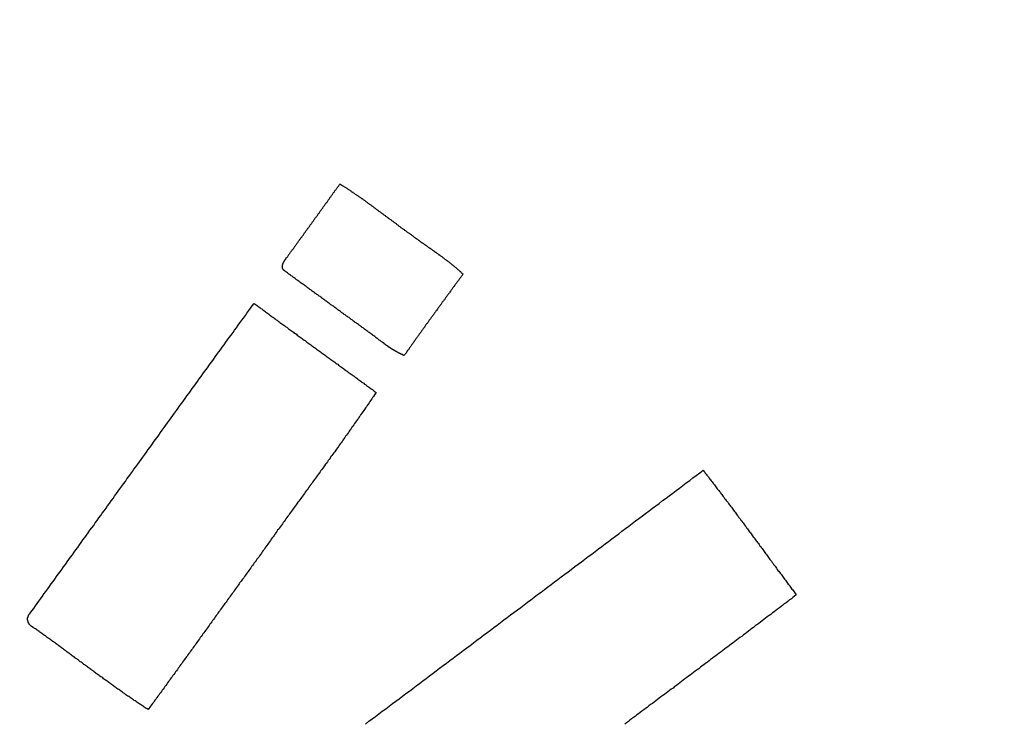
# Model space of a CAD drawing. Extents: x 0 to 712, y 0 to 505.
# Drawn here: x 208.7 to 229.75, y 463.92 to 478.81 of the extents above; entities that cross this region are included whole.
import ezdxf

# ---------------------------------------------------------------- set-up
doc = ezdxf.new("R2010")
doc.units = 0
doc.layers.add('GRAVIRANJE', color=3, linetype='CONTINUOUS')
doc.layers.add('IZREZ', color=7, linetype='CONTINUOUS')

msp = doc.modelspace()

# ---------------------------------------------------------------- linework, layer by layer
at = {"layer": 'GRAVIRANJE'}
for points in [[(216.972, 474.271), (216.981, 474.266), (216.989, 474.258), (216.998, 474.253), (217.007, 474.245), (217.016, 474.24), (217.024, 474.232), (217.033, 474.227), (217.042, 474.219), (217.05, 474.214), (217.059, 474.205), (217.068, 474.201), (217.077, 474.192), (217.09, 474.188), (217.098, 474.179), (217.107, 474.175), (217.116, 474.166), (217.124, 474.162), (217.133, 474.153), (217.142, 474.149), (217.151, 474.14), (217.159, 474.136), (217.168, 474.127), (217.177, 474.123), (217.185, 474.114), (217.194, 474.11), (217.203, 474.101), (217.212, 474.097), (217.22, 474.088), (217.229, 474.084), (217.242, 474.075), (217.251, 474.07), (217.259, 474.066), (217.268, 474.057), (217.277, 474.053), (217.286, 474.044), (217.294, 474.04), (217.303, 474.031), (217.312, 474.027), (217.32, 474.018), (217.329, 474.014), (217.338, 474.005), (217.347, 474.001), (217.36, 473.992), (217.368, 473.988), (217.377, 473.979), (217.386, 473.975), (217.394, 473.97), (217.403, 473.962), (217.412, 473.957), (217.421, 473.948), (217.429, 473.944), (217.438, 473.935), (217.447, 473.931), (217.455, 473.922), (217.464, 473.918), (217.477, 473.909), (217.486, 473.905), (217.495, 473.896), (217.503, 473.892), (217.512, 473.883), (217.521, 473.879), (217.53, 473.87), (217.538, 473.866), (217.547, 473.857), (217.556, 473.853), (217.564, 473.848), (217.573, 473.84), (217.582, 473.835), (217.591, 473.827), (217.599, 473.822), (217.608, 473.813), (217.621, 473.809), (217.63, 473.8), (217.638, 473.796), (217.647, 473.787), (217.656, 473.779), (217.665, 473.774), (217.673, 473.766), (217.682, 473.761), (217.691, 473.752), (217.699, 473.748), (217.708, 473.739), (217.717, 473.735), (217.726, 473.726), (217.734, 473.722), (217.743, 473.713), (217.752, 473.709), (217.76, 473.7), (217.769, 473.696), (217.778, 473.687), (217.787, 473.678), (217.795, 473.674), (217.804, 473.665), (217.813, 473.661), (217.821, 473.652), (217.83, 473.644), (217.839, 473.639), (217.848, 473.63), (217.856, 473.626), (217.865, 473.617), (217.874, 473.609), (217.882, 473.604), (217.891, 473.596), (217.9, 473.591), (217.908, 473.583), (217.917, 473.574), (217.926, 473.569), (217.935, 473.561), (217.943, 473.552), (217.948, 473.548), (217.956, 473.539), (217.965, 473.53), (217.974, 473.526), (217.983, 473.517), (217.991, 473.509), (218, 473.504), (218.009, 473.495), (218.017, 473.487), (218.026, 473.482), (218.035, 473.474), (218.039, 473.465), (218.048, 473.456), (218.057, 473.452), (218.065, 473.443), (218.074, 473.434), (218.083, 473.426), (218.07, 473.413), (218.061, 473.4), (218.052, 473.387), (218.044, 473.373), (218.03, 473.36), (218.022, 473.347), (218.013, 473.334), (218, 473.321), (217.991, 473.308), (217.983, 473.291), (217.974, 473.278), (217.961, 473.265), (217.952, 473.252), (217.943, 473.238), (217.93, 473.225), (217.922, 473.212), (217.913, 473.199), (217.904, 473.186), (217.891, 473.169), (217.882, 473.156), (217.874, 473.143), (217.861, 473.13), (217.852, 473.116), (217.843, 473.103), (217.834, 473.09), (217.821, 473.077), (217.813, 473.064), (217.804, 473.047), (217.795, 473.034), (217.782, 473.021), (217.773, 473.008), (217.765, 472.995), (217.752, 472.981), (217.743, 472.968), (217.734, 472.955), (217.726, 472.942), (217.712, 472.929), (217.704, 472.912), (217.695, 472.899), (217.686, 472.886), (217.673, 472.873), (217.665, 472.859), (217.656, 472.846), (217.643, 472.833), (217.634, 472.82), (217.625, 472.807), (217.617, 472.79), (217.604, 472.777), (217.595, 472.764), (217.586, 472.751), (217.577, 472.738), (217.564, 472.724), (217.556, 472.711), (217.547, 472.698), (217.538, 472.685), (217.525, 472.668), (217.516, 472.655), (217.508, 472.642), (217.499, 472.629), (217.486, 472.616), (217.477, 472.602), (217.469, 472.589), (217.46, 472.576), (217.447, 472.559), (217.438, 472.546), (217.429, 472.533), (217.421, 472.52), (217.408, 472.507), (217.399, 472.494), (217.39, 472.48), (217.381, 472.467), (217.368, 472.454), (217.36, 472.437), (217.351, 472.424), (217.342, 472.411), (217.329, 472.398), (217.32, 472.385), (217.312, 472.372), (217.303, 472.359), (217.29, 472.345), (217.281, 472.332), (217.273, 472.315), (217.264, 472.302), (217.251, 472.289), (217.242, 472.276), (217.233, 472.263), (217.225, 472.25), (217.212, 472.237), (217.203, 472.223), (217.194, 472.206), (217.185, 472.193), (217.177, 472.18), (217.164, 472.167), (217.155, 472.154), (217.146, 472.141), (217.137, 472.128), (217.124, 472.115), (217.116, 472.097), (217.107, 472.084), (217.098, 472.071), (217.085, 472.058), (217.077, 472.045), (217.068, 472.032), (217.059, 472.019), (217.05, 472.006), (217.037, 471.988), (217.029, 471.975), (217.02, 471.962), (217.011, 471.949), (216.998, 471.936), (216.989, 471.923), (216.981, 471.91), (216.972, 471.892), (216.963, 471.879), (216.95, 471.866), (216.941, 471.853), (216.933, 471.84), (216.924, 471.827), (216.915, 471.814), (216.902, 471.801), (216.894, 471.784), (216.885, 471.77), (216.876, 471.757), (216.867, 471.744), (216.854, 471.731), (216.846, 471.718), (216.837, 471.705), (216.833, 471.705), (216.828, 471.705), (216.824, 471.709), (216.824, 471.709), (216.819, 471.709), (216.815, 471.714), (216.811, 471.714), (216.806, 471.718), (216.802, 471.718), (216.802, 471.718), (216.798, 471.723), (216.793, 471.723), (216.789, 471.727), (216.785, 471.727), (216.78, 471.727), (216.78, 471.731), (216.776, 471.731), (216.772, 471.736), (216.767, 471.736), (216.763, 471.736), (216.763, 471.74), (216.759, 471.74), (216.754, 471.744), (216.75, 471.744), (216.745, 471.744), (216.741, 471.749), (216.741, 471.749), (216.737, 471.753), (216.732, 471.753), (216.728, 471.753), (216.724, 471.757), (216.724, 471.757), (216.719, 471.762), (216.715, 471.762), (216.711, 471.762), (216.706, 471.766), (216.706, 471.766), (216.702, 471.77), (216.698, 471.77), (216.693, 471.775), (216.689, 471.775), (216.689, 471.775), (216.684, 471.779), (216.68, 471.779), (216.676, 471.784), (216.676, 471.784), (216.671, 471.788), (216.667, 471.788), (216.663, 471.788), (216.658, 471.792), (216.658, 471.792), (216.654, 471.797), (216.65, 471.797), (216.645, 471.801), (216.645, 471.801), (216.641, 471.805), (216.637, 471.805), (216.632, 471.805), (216.628, 471.81), (216.628, 471.81), (216.623, 471.814), (216.619, 471.814), (216.615, 471.818), (216.615, 471.818), (216.61, 471.823), (216.606, 471.823), (216.602, 471.823), (216.602, 471.827), (216.597, 471.827), (216.593, 471.831), (216.589, 471.831), (216.584, 471.836), (216.584, 471.836), (216.58, 471.84), (216.576, 471.84), (216.571, 471.845), (216.571, 471.845), (216.567, 471.849), (216.562, 471.849), (216.558, 471.853), (216.558, 471.853), (216.554, 471.858), (216.549, 471.858), (216.545, 471.862), (216.545, 471.862), (216.541, 471.866), (216.536, 471.866), (216.532, 471.866), (216.532, 471.871), (216.528, 471.871), (216.523, 471.875), (216.519, 471.875), (216.519, 471.879), (216.515, 471.879), (216.51, 471.884), (216.506, 471.884), (216.506, 471.888), (216.502, 471.892), (216.497, 471.892), (216.493, 471.897), (216.493, 471.897), (216.488, 471.901), (216.484, 471.901), (216.484, 471.906), (216.48, 471.906), (216.475, 471.91), (216.471, 471.91), (216.471, 471.914), (216.467, 471.914), (216.462, 471.919), (216.458, 471.919), (216.458, 471.923), (216.454, 471.923), (216.449, 471.927), (216.445, 471.927), (216.445, 471.932), (216.441, 471.936), (216.436, 471.936), (216.436, 471.94), (216.432, 471.94), (216.427, 471.945), (216.423, 471.945), (216.423, 471.949), (216.419, 471.949), (216.414, 471.953), (216.414, 471.953), (216.41, 471.958), (216.393, 471.971), (216.375, 471.984), (216.358, 471.993), (216.345, 472.006), (216.327, 472.019), (216.31, 472.032), (216.292, 472.045), (216.279, 472.058), (216.262, 472.067), (216.245, 472.08), (216.227, 472.093), (216.214, 472.106), (216.197, 472.119), (216.179, 472.128), (216.162, 472.141), (216.144, 472.154), (216.131, 472.167), (216.114, 472.18), (216.096, 472.189), (216.079, 472.202), (216.066, 472.215), (216.048, 472.228), (216.031, 472.241), (216.014, 472.25), (215.996, 472.263), (215.983, 472.276), (215.966, 472.289), (215.948, 472.298), (215.931, 472.311), (215.913, 472.324), (215.9, 472.337), (215.883, 472.35), (215.866, 472.359), (215.848, 472.372), (215.831, 472.385), (215.818, 472.398), (215.8, 472.406), (215.783, 472.42), (215.765, 472.433), (215.752, 472.446), (215.735, 472.459), (215.717, 472.467), (215.7, 472.48), (215.683, 472.494), (215.67, 472.507), (215.652, 472.515), (215.635, 472.528), (215.617, 472.541), (215.6, 472.555), (215.587, 472.563), (215.569, 472.576), (215.552, 472.589), (215.534, 472.602), (215.517, 472.611), (215.504, 472.624), (215.487, 472.637), (215.469, 472.65), (215.452, 472.659), (215.434, 472.672), (215.421, 472.685), (215.404, 472.698), (215.386, 472.707), (215.369, 472.72), (215.352, 472.733), (215.338, 472.746), (215.321, 472.759), (215.304, 472.768), (215.286, 472.781), (215.269, 472.794), (215.256, 472.807), (215.238, 472.816), (215.221, 472.829), (215.203, 472.842), (215.186, 472.855), (215.173, 472.864), (215.156, 472.877), (215.138, 472.89), (215.121, 472.903), (215.103, 472.912), (215.09, 472.925), (215.073, 472.938), (215.055, 472.951), (215.038, 472.96), (215.025, 472.973), (215.007, 472.986), (214.99, 472.999), (214.973, 473.008), (214.955, 473.021), (214.942, 473.034), (214.925, 473.047), (214.907, 473.055), (214.89, 473.069), (214.872, 473.082), (214.859, 473.095), (214.842, 473.103), (214.824, 473.116), (214.807, 473.13), (214.79, 473.143), (214.777, 473.151), (214.759, 473.164), (214.742, 473.177), (214.724, 473.191), (214.711, 473.199), (214.694, 473.212), (214.676, 473.225), (214.659, 473.238), (214.641, 473.252), (214.628, 473.26), (214.611, 473.273), (214.594, 473.286), (214.576, 473.299), (214.559, 473.308), (214.546, 473.321), (214.528, 473.334), (214.511, 473.347), (214.493, 473.36), (214.48, 473.369), (214.463, 473.382), (214.445, 473.395), (214.428, 473.408), (214.411, 473.417), (214.398, 473.43), (214.38, 473.443), (214.363, 473.456), (214.345, 473.469), (214.332, 473.478), (214.315, 473.491), (214.31, 473.495), (214.31, 473.495), (214.306, 473.495), (214.302, 473.5), (214.302, 473.5), (214.297, 473.5), (214.297, 473.504), (214.293, 473.504), (214.293, 473.509), (214.289, 473.509), (214.289, 473.513), (214.289, 473.513), (214.284, 473.513), (214.284, 473.517), (214.28, 473.517), (214.28, 473.522), (214.28, 473.522), (214.276, 473.526), (214.276, 473.526), (214.276, 473.53), (214.271, 473.53), (214.271, 473.535), (214.271, 473.535), (214.267, 473.535), (214.267, 473.539), (214.267, 473.539), (214.267, 473.543), (214.267, 473.543), (214.263, 473.548), (214.263, 473.548), (214.263, 473.552), (214.263, 473.552), (214.263, 473.556), (214.263, 473.556), (214.258, 473.561), (214.258, 473.565), (214.258, 473.565), (214.258, 473.569), (214.258, 473.569), (214.258, 473.574), (214.258, 473.574), (214.258, 473.578), (214.258, 473.578), (214.258, 473.583), (214.258, 473.583), (214.258, 473.587), (214.258, 473.587), (214.258, 473.591), (214.258, 473.591), (214.258, 473.596), (214.258, 473.6), (214.258, 473.6), (214.258, 473.604), (214.258, 473.604), (214.258, 473.609), (214.263, 473.609), (214.263, 473.613), (214.263, 473.613), (214.263, 473.617), (214.263, 473.622), (214.263, 473.622), (214.263, 473.626), (214.263, 473.626), (214.267, 473.63), (214.267, 473.63), (214.267, 473.635), (214.267, 473.635), (214.267, 473.639), (214.271, 473.644), (214.271, 473.644), (214.271, 473.648), (214.271, 473.648), (214.271, 473.652), (214.276, 473.652), (214.276, 473.657), (214.276, 473.657), (214.276, 473.661), (214.28, 473.665), (214.28, 473.665), (214.28, 473.67), (214.28, 473.67), (214.284, 473.674), (214.284, 473.674), (214.284, 473.678), (214.284, 473.678), (214.289, 473.683), (214.289, 473.683), (214.289, 473.687), (214.293, 473.691), (214.293, 473.691), (214.293, 473.696), (214.297, 473.696), (214.297, 473.7), (214.297, 473.7), (214.297, 473.705), (214.302, 473.705), (214.302, 473.709), (214.302, 473.709), (214.306, 473.713), (214.306, 473.713), (214.306, 473.718), (214.31, 473.718), (214.31, 473.722), (214.31, 473.722), (214.315, 473.726), (214.315, 473.726), (214.315, 473.731), (214.319, 473.731), (214.319, 473.735), (214.319, 473.735), (214.324, 473.739), (214.324, 473.739), (214.324, 473.744), (214.324, 473.744), (214.328, 473.748), (214.328, 473.748), (214.328, 473.752), (214.332, 473.752), (214.332, 473.757), (214.332, 473.757), (214.337, 473.757), (214.337, 473.761), (214.337, 473.761), (214.341, 473.766), (214.341, 473.766), (214.341, 473.77), (214.341, 473.77), (214.35, 473.783), (214.363, 473.796), (214.371, 473.805), (214.38, 473.818), (214.389, 473.831), (214.398, 473.844), (214.406, 473.857), (214.415, 473.87), (214.424, 473.879), (214.432, 473.892), (214.441, 473.905), (214.45, 473.918), (214.459, 473.931), (214.467, 473.944), (214.476, 473.953), (214.485, 473.966), (214.498, 473.979), (214.506, 473.992), (214.515, 474.005), (214.524, 474.018), (214.533, 474.027), (214.541, 474.04), (214.55, 474.053), (214.559, 474.066), (214.567, 474.079), (214.576, 474.092), (214.585, 474.101), (214.594, 474.114), (214.602, 474.127), (214.611, 474.14), (214.62, 474.153), (214.628, 474.166), (214.641, 474.175), (214.65, 474.188), (214.659, 474.201), (214.668, 474.214), (214.676, 474.227), (214.685, 474.24), (214.694, 474.249), (214.702, 474.262), (214.711, 474.275), (214.72, 474.288), (214.729, 474.301), (214.737, 474.314), (214.746, 474.327), (214.755, 474.336), (214.763, 474.349), (214.772, 474.362), (214.781, 474.375), (214.79, 474.388), (214.798, 474.401), (214.811, 474.41), (214.82, 474.423), (214.829, 474.436), (214.838, 474.449), (214.846, 474.462), (214.855, 474.476), (214.864, 474.484), (214.872, 474.497), (214.881, 474.51), (214.89, 474.523), (214.899, 474.537), (214.907, 474.55), (214.916, 474.558), (214.925, 474.571), (214.933, 474.584), (214.942, 474.598), (214.951, 474.611), (214.959, 474.624), (214.968, 474.637), (214.977, 474.645), (214.986, 474.658), (214.999, 474.672), (215.007, 474.685), (215.016, 474.698), (215.025, 474.711), (215.034, 474.719), (215.042, 474.733), (215.051, 474.746), (215.06, 474.759), (215.068, 474.772), (215.077, 474.785), (215.086, 474.794), (215.095, 474.807), (215.103, 474.82), (215.112, 474.833), (215.121, 474.846), (215.129, 474.859), (215.138, 474.868), (215.147, 474.881), (215.156, 474.894), (215.164, 474.907), (215.173, 474.92), (215.182, 474.933), (215.19, 474.942), (215.203, 474.955), (215.212, 474.968), (215.221, 474.981), (215.23, 474.994), (215.238, 475.007), (215.247, 475.016), (215.256, 475.029), (215.264, 475.042), (215.273, 475.055), (215.282, 475.068), (215.291, 475.081), (215.299, 475.09), (215.308, 475.103), (215.317, 475.116), (215.325, 475.129), (215.334, 475.142), (215.343, 475.155), (215.352, 475.164), (215.36, 475.177), (215.369, 475.19), (215.378, 475.203), (215.386, 475.216), (215.395, 475.229), (215.404, 475.238), (215.413, 475.251), (215.426, 475.264), (215.434, 475.277), (215.443, 475.29), (215.452, 475.299), (215.46, 475.312), (215.469, 475.325), (215.478, 475.338), (215.491, 475.329), (215.5, 475.321), (215.513, 475.316), (215.526, 475.308), (215.539, 475.299), (215.552, 475.29), (215.561, 475.286), (215.574, 475.277), (215.587, 475.268), (215.6, 475.26), (215.609, 475.255), (215.622, 475.247), (215.635, 475.238), (215.648, 475.229), (215.656, 475.22), (215.67, 475.216), (215.683, 475.207), (215.696, 475.199), (215.704, 475.19), (215.717, 475.181), (215.73, 475.173), (215.744, 475.168), (215.752, 475.159), (215.765, 475.151), (215.778, 475.142), (215.787, 475.133), (215.8, 475.125), (215.813, 475.116), (215.826, 475.107), (215.835, 475.103), (215.848, 475.094), (215.861, 475.085), (215.87, 475.077), (215.883, 475.068), (215.896, 475.059), (215.909, 475.051), (215.918, 475.042), (215.931, 475.033), (215.944, 475.029), (215.953, 475.02), (215.966, 475.011), (215.979, 475.003), (215.988, 474.994), (216.001, 474.985), (216.014, 474.976), (216.022, 474.968), (216.035, 474.959), (216.048, 474.95), (216.057, 474.942), (216.07, 474.933), (216.083, 474.924), (216.092, 474.916), (216.105, 474.907), (216.118, 474.902), (216.127, 474.894), (216.14, 474.885), (216.153, 474.876), (216.162, 474.868), (216.175, 474.859), (216.188, 474.85), (216.197, 474.841), (216.21, 474.833), (216.223, 474.824), (216.231, 474.815), (216.245, 474.807), (216.258, 474.798), (216.266, 474.789), (216.279, 474.78), (216.292, 474.772), (216.301, 474.763), (216.314, 474.754), (216.327, 474.746), (216.336, 474.737), (216.349, 474.728), (216.362, 474.719), (216.371, 474.711), (216.384, 474.702), (216.397, 474.693), (216.406, 474.685), (216.419, 474.676), (216.432, 474.667), (216.441, 474.658), (216.454, 474.65), (216.467, 474.641), (216.475, 474.632), (216.488, 474.624), (216.497, 474.615), (216.51, 474.606), (216.523, 474.598), (216.532, 474.593), (216.545, 474.584), (216.558, 474.576), (216.567, 474.567), (216.58, 474.558), (216.593, 474.55), (216.602, 474.541), (216.615, 474.532), (216.628, 474.523), (216.637, 474.515), (216.65, 474.506), (216.663, 474.497), (216.671, 474.489), (216.684, 474.48), (216.698, 474.471), (216.706, 474.462), (216.719, 474.454), (216.732, 474.445), (216.741, 474.436), (216.754, 474.428), (216.767, 474.419), (216.776, 474.41), (216.789, 474.401), (216.802, 474.397), (216.811, 474.388), (216.824, 474.38), (216.837, 474.371), (216.846, 474.362), (216.859, 474.354), (216.872, 474.345), (216.88, 474.336), (216.894, 474.327), (216.907, 474.319), (216.915, 474.31), (216.928, 474.301), (216.941, 474.297), (216.95, 474.288), (216.963, 474.28)], [(213.679, 472.794), (213.701, 472.777), (213.722, 472.764), (213.74, 472.751), (213.762, 472.733), (213.783, 472.72), (213.801, 472.703), (213.823, 472.69), (213.844, 472.672), (213.862, 472.659), (213.884, 472.642), (213.901, 472.629), (213.923, 472.616), (213.945, 472.598), (213.962, 472.585), (213.984, 472.568), (214.006, 472.555), (214.023, 472.537), (214.045, 472.524), (214.067, 472.511), (214.084, 472.494), (214.106, 472.48), (214.127, 472.463), (214.145, 472.45), (214.167, 472.433), (214.188, 472.42), (214.206, 472.406), (214.228, 472.389), (214.249, 472.376), (214.267, 472.359), (214.289, 472.345), (214.31, 472.332), (214.328, 472.315), (214.35, 472.302), (214.371, 472.284), (214.389, 472.271), (214.411, 472.254), (214.432, 472.241), (214.45, 472.228), (214.472, 472.21), (214.493, 472.197), (214.511, 472.18), (214.533, 472.167), (214.554, 472.154), (214.572, 472.136), (214.594, 472.123), (214.615, 472.106), (214.633, 472.093), (214.655, 472.08), (214.676, 472.062), (214.694, 472.049), (214.716, 472.032), (214.737, 472.019), (214.755, 472.006), (214.777, 471.988), (214.798, 471.975), (214.816, 471.958), (214.838, 471.945), (214.859, 471.932), (214.877, 471.914), (214.899, 471.901), (214.92, 471.884), (214.938, 471.871), (214.959, 471.858), (214.981, 471.84), (215.003, 471.827), (215.02, 471.81), (215.042, 471.797), (215.064, 471.784), (215.081, 471.766), (215.103, 471.753), (215.125, 471.736), (215.142, 471.723), (215.164, 471.709), (215.186, 471.692), (215.203, 471.679), (215.225, 471.662), (215.247, 471.649), (215.264, 471.635), (215.286, 471.618), (215.308, 471.605), (215.325, 471.588), (215.347, 471.574), (215.369, 471.561), (215.386, 471.544), (215.408, 471.531), (215.43, 471.518), (215.447, 471.5), (215.469, 471.487), (215.491, 471.47), (215.508, 471.457), (215.53, 471.444), (215.552, 471.426), (215.569, 471.413), (215.591, 471.396), (215.613, 471.383), (215.63, 471.37), (215.652, 471.352), (215.674, 471.339), (215.691, 471.322), (215.713, 471.309), (215.735, 471.296), (215.752, 471.278), (215.774, 471.265), (215.796, 471.248), (215.813, 471.235), (215.835, 471.222), (215.857, 471.204), (215.874, 471.191), (215.896, 471.174), (215.918, 471.161), (215.935, 471.148), (215.957, 471.13), (215.979, 471.117), (215.996, 471.1), (216.018, 471.087), (216.04, 471.069), (216.057, 471.056), (216.079, 471.043), (216.101, 471.026), (216.118, 471.013), (216.14, 470.995), (216.162, 470.982), (216.179, 470.969), (216.201, 470.952), (216.223, 470.938), (216.24, 470.921), (216.223, 470.895), (216.205, 470.869), (216.184, 470.838), (216.166, 470.812), (216.149, 470.786), (216.131, 470.756), (216.109, 470.729), (216.092, 470.703), (216.075, 470.673), (216.053, 470.647), (216.035, 470.62), (216.018, 470.594), (215.996, 470.564), (215.979, 470.538), (215.961, 470.512), (215.94, 470.481), (215.922, 470.455), (215.905, 470.429), (215.883, 470.403), (215.866, 470.372), (215.848, 470.346), (215.826, 470.32), (215.809, 470.294), (215.787, 470.263), (215.77, 470.237), (215.752, 470.211), (215.73, 470.185), (215.713, 470.154), (215.691, 470.128), (215.674, 470.102), (215.656, 470.076), (215.635, 470.045), (215.617, 470.019), (215.595, 469.993), (215.578, 469.967), (215.561, 469.937), (215.539, 469.91), (215.521, 469.884), (215.5, 469.858), (215.482, 469.832), (215.46, 469.802), (215.443, 469.775), (215.426, 469.749), (215.404, 469.723), (215.386, 469.697), (215.365, 469.667), (215.347, 469.64), (215.325, 469.614), (215.308, 469.588), (215.286, 469.562), (215.269, 469.531), (215.251, 469.505), (215.23, 469.479), (215.212, 469.453), (215.19, 469.427), (215.173, 469.401), (215.151, 469.37), (215.134, 469.344), (215.112, 469.318), (215.095, 469.292), (215.073, 469.266), (215.055, 469.24), (215.034, 469.209), (215.016, 469.183), (214.994, 469.157), (214.977, 469.131), (214.959, 469.105), (214.938, 469.078), (214.92, 469.048), (214.899, 469.022), (214.881, 468.996), (214.859, 468.97), (214.842, 468.943), (214.82, 468.917), (214.803, 468.887), (214.781, 468.861), (214.763, 468.835), (214.742, 468.808), (214.724, 468.782), (214.702, 468.756), (214.685, 468.726), (214.663, 468.699), (214.646, 468.673), (214.624, 468.647), (214.607, 468.621), (214.585, 468.595), (214.567, 468.564), (214.55, 468.538), (214.528, 468.512), (214.511, 468.486), (214.489, 468.46), (214.472, 468.434), (214.45, 468.408), (214.432, 468.377), (214.411, 468.351), (214.393, 468.325), (214.371, 468.299), (214.354, 468.273), (214.332, 468.246), (214.315, 468.216), (214.293, 468.19), (214.276, 468.164), (214.258, 468.138), (214.236, 468.111), (214.219, 468.081), (214.197, 468.055), (214.18, 468.029), (214.158, 468.003), (214.141, 467.976), (214.119, 467.95), (214.101, 467.92), (214.084, 467.894), (214.062, 467.867), (214.045, 467.841), (214.023, 467.815), (214.006, 467.785), (213.984, 467.759), (213.966, 467.732), (213.949, 467.706), (213.927, 467.68), (213.91, 467.654), (213.888, 467.624), (213.87, 467.597), (213.849, 467.571), (213.831, 467.545), (213.814, 467.515), (213.792, 467.489), (213.775, 467.462), (213.757, 467.436), (213.735, 467.41), (213.718, 467.388), (213.701, 467.362), (213.679, 467.336), (213.661, 467.31), (213.644, 467.284), (213.627, 467.258), (213.605, 467.232), (213.587, 467.205), (213.57, 467.179), (213.548, 467.153), (213.531, 467.127), (213.513, 467.101), (213.492, 467.075), (213.474, 467.049), (213.457, 467.022), (213.439, 466.996), (213.417, 466.97), (213.4, 466.948), (213.383, 466.922), (213.361, 466.896), (213.343, 466.87), (213.326, 466.844), (213.309, 466.818), (213.287, 466.792), (213.269, 466.765), (213.252, 466.739), (213.23, 466.713), (213.213, 466.687), (213.195, 466.661), (213.174, 466.635), (213.156, 466.609), (213.139, 466.582), (213.121, 466.556), (213.099, 466.53), (213.082, 466.504), (213.065, 466.478), (213.043, 466.452), (213.025, 466.43), (213.008, 466.404), (212.991, 466.378), (212.969, 466.352), (212.951, 466.325), (212.934, 466.299), (212.912, 466.273), (212.895, 466.247), (212.877, 466.221), (212.86, 466.195), (212.838, 466.169), (212.821, 466.143), (212.803, 466.116), (212.781, 466.09), (212.764, 466.064), (212.747, 466.038), (212.725, 466.012), (212.707, 465.986), (212.69, 465.96), (212.673, 465.933), (212.651, 465.907), (212.633, 465.881), (212.616, 465.855), (212.594, 465.833), (212.577, 465.807), (212.559, 465.781), (212.542, 465.755), (212.52, 465.729), (212.503, 465.703), (212.485, 465.676), (212.463, 465.65), (212.446, 465.624), (212.429, 465.598), (212.411, 465.572), (212.389, 465.546), (212.372, 465.52), (212.355, 465.493), (212.333, 465.467), (212.315, 465.441), (212.298, 465.415), (212.276, 465.389), (212.259, 465.363), (212.241, 465.337), (212.224, 465.315), (212.202, 465.289), (212.185, 465.263), (212.167, 465.236), (212.146, 465.21), (212.128, 465.184), (212.111, 465.158), (212.089, 465.132), (212.071, 465.106), (212.054, 465.08), (212.037, 465.054), (212.015, 465.027), (211.997, 465.001), (211.98, 464.975), (211.958, 464.949), (211.941, 464.923), (211.923, 464.897), (211.902, 464.875), (211.884, 464.849), (211.867, 464.823), (211.845, 464.797), (211.828, 464.77), (211.81, 464.744), (211.788, 464.718), (211.771, 464.692), (211.753, 464.666), (211.736, 464.64), (211.714, 464.614), (211.697, 464.587), (211.679, 464.561), (211.658, 464.54), (211.64, 464.513), (211.623, 464.487), (211.601, 464.461), (211.584, 464.435), (211.566, 464.409), (211.544, 464.383), (211.527, 464.357), (211.51, 464.33), (211.488, 464.304), (211.47, 464.278), (211.453, 464.256), (211.431, 464.23), (211.414, 464.204), (211.396, 464.217), (211.374, 464.23), (211.357, 464.243), (211.335, 464.256), (211.318, 464.269), (211.296, 464.283), (211.279, 464.296), (211.257, 464.309), (211.239, 464.322), (211.218, 464.335), (211.2, 464.348), (211.178, 464.361), (211.161, 464.374), (211.144, 464.387), (211.122, 464.4), (211.104, 464.413), (211.083, 464.426), (211.065, 464.439), (211.043, 464.452), (211.026, 464.465), (211.009, 464.479), (210.987, 464.492), (210.969, 464.505), (210.948, 464.518), (210.93, 464.531), (210.913, 464.544), (210.891, 464.557), (210.874, 464.574), (210.852, 464.587), (210.834, 464.6), (210.817, 464.614), (210.795, 464.627), (210.778, 464.64), (210.756, 464.653), (210.739, 464.666), (210.721, 464.679), (210.699, 464.696), (210.682, 464.709), (210.664, 464.722), (210.643, 464.736), (210.625, 464.749), (210.603, 464.762), (210.586, 464.775), (210.569, 464.792), (210.547, 464.805), (210.529, 464.818), (210.512, 464.831), (210.49, 464.844), (210.473, 464.857), (210.455, 464.875), (210.434, 464.888), (210.416, 464.901), (210.394, 464.914), (210.377, 464.927), (210.36, 464.94), (210.338, 464.958), (210.32, 464.971), (210.303, 464.984), (210.281, 464.997), (210.264, 465.01), (210.246, 465.023), (210.225, 465.04), (210.207, 465.054), (210.19, 465.067), (210.168, 465.08), (210.15, 465.093), (210.133, 465.11), (210.111, 465.123), (210.094, 465.136), (210.076, 465.149), (210.055, 465.162), (210.037, 465.18), (210.02, 465.193), (209.998, 465.206), (209.981, 465.219), (209.963, 465.232), (209.941, 465.25), (209.924, 465.263), (209.907, 465.276), (209.885, 465.289), (209.867, 465.302), (209.85, 465.319), (209.828, 465.332), (209.811, 465.345), (209.793, 465.358), (209.771, 465.372), (209.754, 465.389), (209.737, 465.402), (209.715, 465.415), (209.697, 465.428), (209.68, 465.441), (209.658, 465.459), (209.641, 465.472), (209.623, 465.485), (209.602, 465.498), (209.584, 465.511), (209.567, 465.528), (209.545, 465.541), (209.528, 465.554), (209.51, 465.568), (209.488, 465.581), (209.471, 465.598), (209.454, 465.611), (209.432, 465.624), (209.414, 465.637), (209.397, 465.65), (209.375, 465.663), (209.358, 465.681), (209.336, 465.694), (209.318, 465.707), (209.301, 465.72), (209.279, 465.733), (209.262, 465.746), (209.244, 465.764), (209.223, 465.777), (209.205, 465.79), (209.188, 465.803), (209.166, 465.816), (209.149, 465.829), (209.127, 465.842), (209.109, 465.859), (209.092, 465.872), (209.07, 465.886), (209.053, 465.899), (209.035, 465.912), (209.014, 465.925), (208.996, 465.938), (208.992, 465.942), (208.987, 465.942), (208.987, 465.942), (208.983, 465.946), (208.983, 465.946), (208.979, 465.946), (208.974, 465.951), (208.974, 465.951), (208.97, 465.951), (208.966, 465.955), (208.966, 465.955), (208.961, 465.955), (208.961, 465.96), (208.957, 465.96), (208.957, 465.96), (208.953, 465.964), (208.948, 465.964), (208.948, 465.968), (208.944, 465.968), (208.944, 465.973), (208.939, 465.973), (208.939, 465.973), (208.935, 465.977), (208.935, 465.977), (208.931, 465.981), (208.931, 465.981), (208.926, 465.986), (208.926, 465.986), (208.922, 465.99), (208.922, 465.99), (208.918, 465.994), (208.918, 465.994), (208.913, 465.999), (208.913, 465.999), (208.909, 466.003), (208.909, 466.003), (208.909, 466.007), (208.905, 466.007), (208.905, 466.012), (208.9, 466.012), (208.9, 466.016), (208.9, 466.016), (208.896, 466.021), (208.896, 466.021), (208.896, 466.025), (208.892, 466.029), (208.892, 466.029), (208.892, 466.034), (208.887, 466.034), (208.887, 466.038), (208.887, 466.038), (208.883, 466.042), (208.883, 466.047), (208.883, 466.047), (208.883, 466.051), (208.879, 466.051), (208.879, 466.055), (208.879, 466.06), (208.879, 466.06), (208.874, 466.064), (208.874, 466.064), (208.874, 466.068), (208.874, 466.073), (208.874, 466.073), (208.87, 466.077), (208.87, 466.082), (208.87, 466.082), (208.87, 466.086), (208.87, 466.086), (208.87, 466.09), (208.87, 466.095), (208.865, 466.095), (208.865, 466.099), (208.865, 466.103), (208.865, 466.103), (208.865, 466.108), (208.865, 466.108), (208.865, 466.112), (208.865, 466.116), (208.865, 466.116), (208.865, 466.121), (208.865, 466.125), (208.865, 466.125), (208.865, 466.129), (208.865, 466.134), (208.865, 466.134), (208.865, 466.138), (208.865, 466.143), (208.865, 466.143), (208.865, 466.147), (208.87, 466.147), (208.87, 466.151), (208.87, 466.156), (208.87, 466.156), (208.87, 466.16), (208.87, 466.164), (208.87, 466.164), (208.874, 466.169), (208.874, 466.173), (208.874, 466.173), (208.874, 466.177), (208.874, 466.182), (208.879, 466.182), (208.879, 466.186), (208.879, 466.186), (208.883, 466.19), (208.883, 466.195), (208.883, 466.195), (208.883, 466.199), (208.887, 466.204), (208.887, 466.204), (208.887, 466.208), (208.892, 466.208), (208.892, 466.212), (208.896, 466.217), (208.896, 466.217), (208.896, 466.221), (208.9, 466.221), (208.9, 466.225), (208.905, 466.23), (208.905, 466.23), (208.909, 466.234), (208.909, 466.234), (208.913, 466.238), (208.913, 466.243), (208.918, 466.243), (208.918, 466.247), (208.957, 466.299), (208.996, 466.347), (209.031, 466.4), (209.07, 466.452), (209.105, 466.504), (209.144, 466.556), (209.179, 466.609), (209.218, 466.661), (209.253, 466.709), (209.292, 466.761), (209.332, 466.813), (209.366, 466.866), (209.406, 466.918), (209.44, 466.97), (209.48, 467.022), (209.514, 467.075), (209.554, 467.123), (209.593, 467.175), (209.628, 467.227), (209.667, 467.279), (209.702, 467.332), (209.741, 467.384), (209.776, 467.436), (209.815, 467.484), (209.85, 467.536), (209.889, 467.589), (209.928, 467.641), (209.963, 467.693), (210.002, 467.746), (210.037, 467.798), (210.076, 467.85), (210.111, 467.898), (210.15, 467.95), (210.185, 468.003), (210.225, 468.055), (210.264, 468.107), (210.299, 468.159), (210.338, 468.212), (210.373, 468.264), (210.412, 468.312), (210.447, 468.364), (210.486, 468.416), (210.525, 468.469), (210.56, 468.521), (210.599, 468.573), (210.634, 468.625), (210.673, 468.678), (210.708, 468.726), (210.747, 468.778), (210.782, 468.83), (210.821, 468.882), (210.86, 468.935), (210.895, 468.987), (210.935, 469.039), (210.969, 469.092), (211.009, 469.139), (211.043, 469.192), (211.083, 469.244), (211.117, 469.296), (211.157, 469.349), (211.196, 469.401), (211.231, 469.453), (211.27, 469.505), (211.305, 469.553), (211.344, 469.606), (211.379, 469.658), (211.418, 469.71), (211.457, 469.762), (211.492, 469.815), (211.531, 469.867), (211.566, 469.919), (211.605, 469.967), (211.64, 470.019), (211.679, 470.072), (211.714, 470.124), (211.753, 470.176), (211.793, 470.228), (211.828, 470.281), (211.867, 470.333), (211.902, 470.381), (211.941, 470.433), (211.976, 470.485), (212.015, 470.538), (212.054, 470.59), (212.089, 470.642), (212.128, 470.695), (212.163, 470.742), (212.202, 470.795), (212.237, 470.847), (212.276, 470.899), (212.315, 470.952), (212.35, 471.004), (212.389, 471.056), (212.424, 471.104), (212.463, 471.156), (212.498, 471.209), (212.538, 471.261), (212.577, 471.313), (212.612, 471.365), (212.651, 471.418), (212.686, 471.466), (212.725, 471.518), (212.764, 471.57), (212.799, 471.622), (212.838, 471.675), (212.873, 471.727), (212.912, 471.779), (212.947, 471.827), (212.986, 471.879), (213.025, 471.932), (213.06, 471.984), (213.099, 472.036), (213.134, 472.088), (213.174, 472.136), (213.213, 472.189), (213.248, 472.241), (213.287, 472.293), (213.322, 472.345), (213.361, 472.398), (213.4, 472.45), (213.435, 472.498), (213.474, 472.55), (213.509, 472.602), (213.548, 472.655), (213.583, 472.707), (213.622, 472.759), (213.661, 472.807)]]:
    msp.add_lwpolyline(points, close=True, dxfattribs=at)
msp.add_lwpolyline([(216.014, 463.899), (216.088, 463.956), (216.157, 464.008), (216.231, 464.06), (216.301, 464.117), (216.371, 464.169), (216.445, 464.222), (216.515, 464.274), (216.589, 464.33), (216.658, 464.383), (216.728, 464.435), (216.802, 464.492), (216.872, 464.544), (216.946, 464.596), (217.016, 464.653), (217.09, 464.705), (217.159, 464.757), (217.229, 464.814), (217.303, 464.866), (217.373, 464.918), (217.447, 464.975), (217.516, 465.027), (217.586, 465.08), (217.66, 465.136), (217.73, 465.189), (217.804, 465.241), (217.874, 465.297), (217.943, 465.35), (218.017, 465.402), (218.087, 465.459), (218.161, 465.511), (218.231, 465.563), (218.305, 465.62), (218.375, 465.672), (218.444, 465.724), (218.518, 465.781), (218.588, 465.833), (218.662, 465.886), (218.732, 465.942), (218.801, 465.994), (218.876, 466.047), (218.945, 466.103), (219.019, 466.156), (219.089, 466.208), (219.159, 466.264), (219.233, 466.317), (219.302, 466.369), (219.376, 466.426), (219.446, 466.478), (219.516, 466.53), (219.59, 466.587), (219.66, 466.639), (219.734, 466.691), (219.803, 466.748), (219.873, 466.8), (219.947, 466.853), (220.017, 466.909), (220.091, 466.961), (220.161, 467.014), (220.235, 467.07), (220.304, 467.123), (220.374, 467.175), (220.448, 467.232), (220.518, 467.284), (220.592, 467.336), (220.661, 467.393), (220.731, 467.445), (220.805, 467.497), (220.875, 467.554), (220.949, 467.606), (221.019, 467.658), (221.088, 467.715), (221.162, 467.767), (221.232, 467.82), (221.306, 467.876), (221.376, 467.928), (221.446, 467.981), (221.52, 468.037), (221.589, 468.09), (221.663, 468.146), (221.733, 468.199), (221.803, 468.251), (221.877, 468.307), (221.947, 468.36), (222.021, 468.412), (222.09, 468.469), (222.164, 468.521), (222.234, 468.573), (222.304, 468.63), (222.378, 468.682), (222.447, 468.734), (222.522, 468.791), (222.591, 468.843), (222.661, 468.896), (222.735, 468.952), (222.805, 469.004), (222.879, 469.057), (222.948, 469.113), (223.018, 469.166), (223.092, 469.218), (223.162, 469.274), (223.179, 469.253), (223.197, 469.231), (223.21, 469.213), (223.227, 469.192), (223.245, 469.17), (223.258, 469.153), (223.275, 469.131), (223.293, 469.109), (223.306, 469.087), (223.323, 469.07), (223.336, 469.048), (223.353, 469.026), (223.371, 469.009), (223.384, 468.987), (223.401, 468.965), (223.419, 468.943), (223.432, 468.926), (223.449, 468.904), (223.462, 468.882), (223.48, 468.861), (223.497, 468.843), (223.51, 468.821), (223.528, 468.8), (223.541, 468.782), (223.558, 468.76), (223.576, 468.739), (223.589, 468.717), (223.606, 468.699), (223.619, 468.678), (223.637, 468.656), (223.654, 468.634), (223.667, 468.617), (223.685, 468.595), (223.698, 468.573), (223.715, 468.551), (223.732, 468.534), (223.746, 468.512), (223.763, 468.49), (223.776, 468.469), (223.793, 468.447), (223.807, 468.429), (223.824, 468.408), (223.841, 468.386), (223.854, 468.364), (223.872, 468.347), (223.885, 468.325), (223.902, 468.303), (223.915, 468.281), (223.933, 468.26), (223.946, 468.242), (223.963, 468.22), (223.981, 468.199), (223.994, 468.177), (224.011, 468.159), (224.024, 468.138), (224.042, 468.116), (224.055, 468.094), (224.072, 468.072), (224.085, 468.055), (224.103, 468.033), (224.116, 468.011), (224.133, 467.989), (224.146, 467.968), (224.164, 467.95), (224.181, 467.928), (224.194, 467.907), (224.212, 467.885), (224.225, 467.867), (224.242, 467.846), (224.255, 467.824), (224.273, 467.802), (224.286, 467.78), (224.303, 467.763), (224.316, 467.741), (224.334, 467.719), (224.347, 467.698), (224.364, 467.676), (224.382, 467.658), (224.395, 467.637), (224.412, 467.615), (224.425, 467.593), (224.442, 467.571), (224.456, 467.554), (224.473, 467.532), (224.486, 467.51), (224.503, 467.489), (224.517, 467.467), (224.534, 467.449), (224.547, 467.428), (224.564, 467.406), (224.578, 467.384), (224.595, 467.362), (224.612, 467.345), (224.625, 467.323), (224.643, 467.301), (224.656, 467.279), (224.673, 467.258), (224.686, 467.24), (224.704, 467.218), (224.717, 467.197), (224.734, 467.175), (224.747, 467.153), (224.765, 467.136), (224.782, 467.114), (224.795, 467.092), (224.813, 467.07), (224.826, 467.049), (224.843, 467.031), (224.856, 467.009), (224.874, 466.988), (224.887, 466.966), (224.904, 466.944), (224.922, 466.927), (224.935, 466.905), (224.952, 466.883), (224.965, 466.861), (224.983, 466.844), (224.996, 466.822), (225.013, 466.8), (225.026, 466.778), (225.044, 466.757), (225.061, 466.739), (225.074, 466.718), (225.092, 466.696), (225.105, 466.674), (225.122, 466.657), (225.135, 466.635), (225.1, 466.604), (225.065, 466.578), (225.031, 466.552), (224.991, 466.526), (224.957, 466.495), (224.922, 466.469), (224.882, 466.443), (224.848, 466.413), (224.813, 466.386), (224.778, 466.36), (224.739, 466.33), (224.704, 466.304), (224.669, 466.278), (224.63, 466.251), (224.595, 466.221), (224.56, 466.195), (224.521, 466.169), (224.486, 466.138), (224.451, 466.112), (224.412, 466.086), (224.377, 466.055), (224.342, 466.029), (224.303, 466.003), (224.268, 465.977), (224.233, 465.946), (224.194, 465.92), (224.159, 465.894), (224.125, 465.864), (224.09, 465.838), (224.05, 465.811), (224.016, 465.785), (223.981, 465.755), (223.942, 465.729), (223.907, 465.703), (223.872, 465.676), (223.833, 465.646), (223.798, 465.62), (223.763, 465.594), (223.724, 465.563), (223.689, 465.537), (223.654, 465.511), (223.615, 465.485), (223.58, 465.454), (223.545, 465.428), (223.506, 465.402), (223.471, 465.372), (223.436, 465.345), (223.397, 465.319), (223.362, 465.293), (223.323, 465.263), (223.288, 465.236), (223.253, 465.21), (223.214, 465.184), (223.179, 465.154), (223.144, 465.128), (223.105, 465.101), (223.07, 465.071), (223.036, 465.045), (222.996, 465.019), (222.961, 464.993), (222.927, 464.962), (222.887, 464.936), (222.853, 464.91), (222.818, 464.884), (222.779, 464.853), (222.744, 464.827), (222.709, 464.801), (222.67, 464.77), (222.635, 464.744), (222.6, 464.718), (222.561, 464.692), (222.526, 464.661), (222.487, 464.635), (222.452, 464.609), (222.417, 464.583), (222.378, 464.553), (222.343, 464.526), (222.308, 464.5), (222.269, 464.474), (222.234, 464.444), (222.199, 464.418), (222.16, 464.391), (222.125, 464.361), (222.09, 464.335), (222.051, 464.309), (222.016, 464.283), (221.981, 464.252), (221.942, 464.226), (221.907, 464.2), (221.868, 464.174), (221.833, 464.143), (221.798, 464.117), (221.759, 464.091), (221.724, 464.06), (221.69, 464.034), (221.65, 464.008), (221.615, 463.982), (221.581, 463.951), (221.541, 463.925), (221.507, 463.899)], dxfattribs=at)
at = {"layer": 'IZREZ'}
msp.add_open_spline([(354.524, 83.816), (356.554, 83.899), (358.583, 83.983), (360.613, 84.066), (360.613, 87.417), (360.613, 90.767), (360.613, 94.117), (358.583, 94.201), (356.554, 94.284), (354.524, 94.368), (354.524, 100.326), (354.524, 106.284), (354.524, 112.241), (354.524, 112.385), (354.524, 112.529), (354.524, 112.673), (352.184, 112.673), (349.845, 112.673), (347.505, 112.673), (347.505, 112.23), (347.505, 111.786), (347.505, 111.342), (346.772, 111.342), (346.039, 111.342), (345.305, 111.342), (345.305, 111.809), (345.305, 112.275), (345.305, 112.742), (344.824, 112.742), (344.343, 112.742), (343.862, 112.742), (343.862, 113.667), (343.862, 114.591), (343.862, 115.516), (344.343, 115.516), (344.824, 115.516), (345.305, 115.516), (345.305, 115.983), (345.305, 116.45), (345.305, 116.916), (346.039, 116.916), (346.772, 116.916), (347.505, 116.916), (347.505, 116.45), (347.505, 115.983), (347.505, 115.516), (349.845, 115.516), (352.184, 115.516), (354.524, 115.516), (354.524, 115.683), (354.524, 115.85), (354.524, 116.017), (354.524, 121.947), (354.524, 127.877), (354.524, 133.807), (356.554, 133.891), (358.583, 133.974), (360.613, 134.057), (360.613, 137.411), (360.613, 140.764), (360.613, 144.118), (358.583, 144.201), (356.554, 144.285), (354.524, 144.368), (354.524, 168.091), (354.524, 191.814), (354.524, 215.538), (356.554, 215.621), (358.583, 215.704), (360.613, 215.788), (360.613, 219.133), (360.613, 222.479), (360.613, 225.824), (358.583, 225.908), (356.554, 225.991), (354.524, 226.074), (354.524, 232.013), (354.524, 237.951), (354.524, 243.89), (354.524, 244.056), (354.524, 244.223), (354.524, 244.389), (352.184, 244.389), (349.845, 244.389), (347.505, 244.389), (347.505, 243.923), (347.505, 243.456), (347.505, 242.99), (346.772, 242.99), (346.039, 242.99), (345.305, 242.99), (345.305, 243.456), (345.305, 243.923), (345.305, 244.389), (344.824, 244.389), (344.343, 244.389), (343.862, 244.389), (343.862, 245.345), (343.862, 246.3), (343.862, 247.255), (344.343, 247.255), (344.824, 247.255), (345.305, 247.255), (345.305, 247.722), (345.305, 248.188), (345.305, 248.655), (346.039, 248.655), (346.772, 248.655), (347.505, 248.655), (347.505, 248.188), (347.505, 247.722), (347.505, 247.255), (349.845, 247.255), (352.184, 247.255), (354.524, 247.255), (354.524, 247.422), (354.524, 247.589), (354.524, 247.756), (354.524, 253.685), (354.524, 259.614), (354.524, 265.544), (356.554, 265.627), (358.583, 265.71), (360.613, 265.794), (360.613, 269.143), (360.613, 272.491), (360.613, 275.84), (358.583, 275.924), (356.554, 276.007), (354.524, 276.091), (354.524, 300.63), (354.524, 325.169), (354.524, 349.709), (356.554, 349.792), (358.583, 349.876), (360.613, 349.959), (360.613, 353.32), (360.613, 356.682), (360.613, 360.043), (358.583, 360.126), (356.554, 360.21), (354.524, 360.293), (354.524, 366.214), (354.524, 372.135), (354.524, 378.057), (354.524, 378.223), (354.524, 378.389), (354.524, 378.556), (352.184, 378.556), (349.845, 378.556), (347.505, 378.556), (347.505, 378.089), (347.505, 377.623), (347.505, 377.156), (346.772, 377.156), (346.039, 377.156), (345.305, 377.156), (345.305, 377.623), (345.305, 378.089), (345.305, 378.556), (344.824, 378.556), (344.343, 378.556), (343.862, 378.556), (343.862, 379.51), (343.862, 380.464), (343.862, 381.419), (344.343, 381.419), (344.824, 381.419), (345.305, 381.419), (345.305, 381.885), (345.305, 382.352), (345.305, 382.819), (346.039, 382.819), (346.772, 382.819), (347.505, 382.819), (347.505, 382.352), (347.505, 381.885), (347.505, 381.419), (349.845, 381.419), (352.184, 381.419), (354.524, 381.419), (354.524, 381.585), (354.524, 381.752), (354.524, 381.919), (354.524, 387.854), (354.524, 393.789), (354.524, 399.725), (356.554, 399.808), (358.583, 399.891), (360.613, 399.975), (360.613, 403.32), (360.613, 406.666), (360.613, 410.012), (358.583, 410.095), (356.554, 410.178), (354.524, 410.262), (354.524, 437.628), (354.524, 464.995), (354.524, 492.362), (346.903, 492.362), (339.282, 492.362), (331.661, 492.362), (329.716, 492.362), (327.1, 493.578), (325.849, 495.065), (324.561, 496.596), (323.273, 498.128), (321.986, 499.659), (320.735, 501.145), (318.119, 502.362), (316.173, 502.362), (232.924, 502.362), (149.674, 502.362), (66.425, 502.362), (64.479, 502.362), (61.864, 501.145), (60.613, 499.659), (59.325, 498.128), (58.038, 496.596), (56.75, 495.065), (55.498, 493.578), (52.882, 492.362), (50.937, 492.362), (43.371, 492.362), (35.804, 492.362), (28.238, 492.362), (28.238, 469.028), (28.238, 445.695), (28.238, 422.362), (28.238, 418.328), (28.238, 414.295), (28.238, 410.262), (26.208, 410.178), (24.178, 410.095), (22.148, 410.012), (22.148, 406.666), (22.148, 403.32), (22.148, 399.975), (24.178, 399.891), (26.208, 399.808), (28.238, 399.725), (28.238, 393.789), (28.238, 387.854), (28.238, 381.919), (28.238, 381.752), (28.238, 381.585), (28.238, 381.419), (30.577, 381.419), (32.916, 381.419), (35.256, 381.419), (35.256, 381.885), (35.256, 382.352), (35.256, 382.819), (35.989, 382.819), (36.723, 382.819), (37.456, 382.819), (37.456, 382.352), (37.456, 381.885), (37.456, 381.419), (37.937, 381.419), (38.418, 381.419), (38.899, 381.419), (38.899, 380.464), (38.899, 379.51), (38.899, 378.556), (38.418, 378.556), (37.937, 378.556), (37.456, 378.556), (37.456, 378.089), (37.456, 377.623), (37.456, 377.156), (36.723, 377.156), (35.989, 377.156), (35.256, 377.156), (35.256, 377.623), (35.256, 378.089), (35.256, 378.556), (32.916, 378.556), (30.577, 378.556), (28.238, 378.556), (28.238, 378.389), (28.238, 378.223), (28.238, 378.057), (28.238, 372.135), (28.238, 366.214), (28.238, 360.293), (26.208, 360.21), (24.178, 360.126), (22.148, 360.043), (22.148, 356.682), (22.148, 353.32), (22.148, 349.959), (24.178, 349.876), (26.208, 349.792), (28.238, 349.709), (28.238, 325.169), (28.238, 300.63), (28.238, 276.091), (26.208, 276.007), (24.178, 275.924), (22.148, 275.84), (22.148, 272.491), (22.148, 269.143), (22.148, 265.794), (24.178, 265.71), (26.208, 265.627), (28.238, 265.544), (28.238, 259.614), (28.238, 253.685), (28.238, 247.756), (28.238, 247.589), (28.238, 247.422), (28.238, 247.255), (30.577, 247.255), (32.916, 247.255), (35.256, 247.255), (35.256, 247.722), (35.256, 248.188), (35.256, 248.655), (35.989, 248.655), (36.723, 248.655), (37.456, 248.655), (37.456, 248.188), (37.456, 247.722), (37.456, 247.255), (37.937, 247.255), (38.418, 247.255), (38.899, 247.255), (38.899, 246.3), (38.899, 245.345), (38.899, 244.389), (38.418, 244.389), (37.937, 244.389), (37.456, 244.389), (37.456, 243.923), (37.456, 243.456), (37.456, 242.99), (36.723, 242.99), (35.989, 242.99), (35.256, 242.99), (35.256, 243.456), (35.256, 243.923), (35.256, 244.389), (32.916, 244.389), (30.577, 244.389), (28.238, 244.389), (28.238, 244.223), (28.238, 244.056), (28.238, 243.89), (28.238, 237.951), (28.238, 232.013), (28.238, 226.074), (26.208, 225.991), (24.178, 225.908), (22.148, 225.824), (22.148, 222.479), (22.148, 219.133), (22.148, 215.787), (24.178, 215.704), (26.208, 215.621), (28.238, 215.537), (28.238, 191.814), (28.238, 168.091), (28.238, 144.368), (26.208, 144.285), (24.178, 144.201), (22.148, 144.118), (22.148, 140.765), (22.148, 137.411), (22.148, 134.058), (24.178, 133.974), (26.208, 133.891), (28.238, 133.807), (28.238, 127.877), (28.238, 121.947), (28.238, 116.017), (28.238, 115.85), (28.238, 115.683), (28.238, 115.517), (30.577, 115.517), (32.916, 115.517), (35.256, 115.517), (35.256, 115.983), (35.256, 116.45), (35.256, 116.917), (35.989, 116.917), (36.723, 116.917), (37.456, 116.917), (37.456, 116.45), (37.456, 115.983), (37.456, 115.517), (37.937, 115.517), (38.418, 115.517), (38.899, 115.517), (38.899, 114.592), (38.899, 113.667), (38.899, 112.742), (38.418, 112.742), (37.937, 112.742), (37.456, 112.742), (37.456, 112.275), (37.456, 111.809), (37.456, 111.342), (36.723, 111.342), (35.989, 111.342), (35.256, 111.342), (35.256, 111.786), (35.256, 112.23), (35.256, 112.674), (32.916, 112.674), (30.577, 112.674), (28.238, 112.674), (28.238, 112.53), (28.238, 112.386), (28.238, 112.242), (28.238, 106.284), (28.238, 100.326), (28.238, 94.368), (26.208, 94.284), (24.178, 94.201), (22.148, 94.117), (22.148, 90.767), (22.148, 87.417), (22.148, 84.066), (24.178, 83.983), (26.208, 83.899), (28.238, 83.816), (28.238, 70.649), (28.238, 57.481), (28.238, 44.314), (28.238, 42.666), (28.238, 41.018), (28.238, 39.37)], degree=3, knots=[0, 0, 0, 0, 1, 1, 1, 2, 2, 2, 3, 3, 3, 4, 4, 4, 5, 5, 5, 6, 6, 6, 7, 7, 7, 8, 8, 8, 9, 9, 9, 10, 10, 10, 11, 11, 11, 12, 12, 12, 13, 13, 13, 14, 14, 14, 15, 15, 15, 16, 16, 16, 17, 17, 17, 18, 18, 18, 19, 19, 19, 20, 20, 20, 21, 21, 21, 22, 22, 22, 23, 23, 23, 24, 24, 24, 25, 25, 25, 26, 26, 26, 27, 27, 27, 28, 28, 28, 29, 29, 29, 30, 30, 30, 31, 31, 31, 32, 32, 32, 33, 33, 33, 34, 34, 34, 35, 35, 35, 36, 36, 36, 37, 37, 37, 38, 38, 38, 39, 39, 39, 40, 40, 40, 41, 41, 41, 42, 42, 42, 43, 43, 43, 44, 44, 44, 45, 45, 45, 46, 46, 46, 47, 47, 47, 48, 48, 48, 49, 49, 49, 50, 50, 50, 51, 51, 51, 52, 52, 52, 53, 53, 53, 54, 54, 54, 55, 55, 55, 56, 56, 56, 57, 57, 57, 58, 58, 58, 59, 59, 59, 60, 60, 60, 61, 61, 61, 62, 62, 62, 63, 63, 63, 64, 64, 64, 65, 65, 65, 66, 66, 66, 67, 67, 67, 68, 68, 68, 69, 69, 69, 70, 70, 70, 71, 71, 71, 72, 72, 72, 73, 73, 73, 74, 74, 74, 75, 75, 75, 76, 76, 76, 77, 77, 77, 78, 78, 78, 79, 79, 79, 80, 80, 80, 81, 81, 81, 82, 82, 82, 83, 83, 83, 84, 84, 84, 85, 85, 85, 86, 86, 86, 87, 87, 87, 88, 88, 88, 89, 89, 89, 90, 90, 90, 91, 91, 91, 92, 92, 92, 93, 93, 93, 94, 94, 94, 95, 95, 95, 96, 96, 96, 97, 97, 97, 98, 98, 98, 99, 99, 99, 100, 100, 100, 101, 101, 101, 102, 102, 102, 103, 103, 103, 104, 104, 104, 105, 105, 105, 106, 106, 106, 107, 107, 107, 108, 108, 108, 109, 109, 109, 110, 110, 110, 111, 111, 111, 112, 112, 112, 113, 113, 113, 114, 114, 114, 115, 115, 115, 116, 116, 116, 117, 117, 117, 118, 118, 118, 119, 119, 119, 120, 120, 120, 121, 121, 121, 122, 122, 122, 123, 123, 123, 124, 124, 124, 125, 125, 125, 126, 126, 126, 127, 127, 127, 128, 128, 128, 129, 129, 129, 130, 130, 130, 131, 131, 131, 132, 132, 132, 133, 133, 133, 134, 134, 134, 135, 135, 135, 136, 136, 136, 137, 137, 137, 138, 138, 138, 139, 139, 139, 140, 140, 140, 141, 141, 141, 142, 142, 142, 143, 143, 143, 143.247224, 143.247224, 143.247224, 143.247224], dxfattribs=at)

doc.saveas('drawing.dxf')
